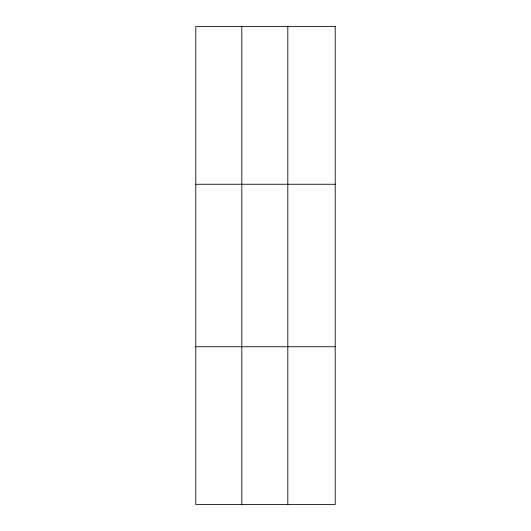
<?xml version="1.0" encoding="UTF-8"?>
<svg xmlns="http://www.w3.org/2000/svg" width="531" height="531" viewBox="0 0 531 531"><rect width="100%" height="100%" fill="white"/><g stroke="black" fill="none" stroke-linecap="round" stroke-linejoin="round"><path stroke-width="0.8" d="M241.797 504.45L241.797 26.55M287.809 504.45L287.809 26.55M195.786 184.257L335.214 184.257M195.786 346.743L335.214 346.743M335.214 26.55L335.214 504.45L195.786 504.45L195.786 26.55L335.214 26.55"/></g></svg>
